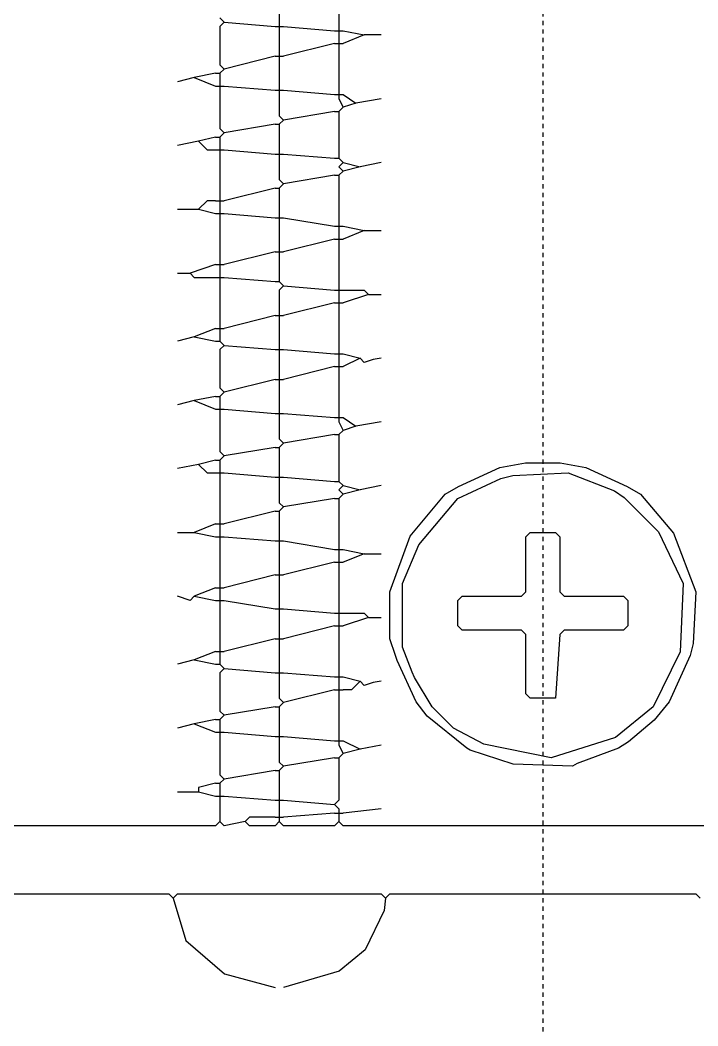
# Model space of a CAD drawing. Extents: x 49 to 882, y -9 to 1184.
# Drawn here: x 200.51 to 216.28, y 34.57 to 57.96 of the extents above; entities that cross this region are included whole.
import ezdxf

# ---------------------------------------------------------------- set-up
doc = ezdxf.new("R2010")
doc.units = 0
doc.linetypes.add('$AUXILIARY', pattern=[0.1, 0.05, -0.05])
doc.layers.add('Construction', color=7, linetype='CONTINUOUS')
doc.layers.add('Hrdware', color=7, linetype='CONTINUOUS')

msp = doc.modelspace()

# ---------------------------------------------------------------- linework, layer by layer
at = {"layer": 'Construction', "color": 1, "linetype": '$AUXILIARY'}
msp.add_line((212.667709, 1183.544208), (212.667709, -9.139258), dxfattribs=at)
at = {"layer": 'Hrdware', "linetype": 'CONTINUOUS'}
for p, q in [((206.53816, 58.304992, -1), (206.53816, 57.909537, -1)), ((207.92225, 58.304992, -1), (207.92225, 57.810673, -1)), ((205.15407, 58.008401, -1), (205.252933, 57.909537, -1)), ((205.252933, 57.909537, -1), (206.439296, 57.810673, -1)), ((206.439296, 57.810673, -1), (206.53816, 57.810673, -1)), ((206.53816, 57.909537, -1), (206.53816, 57.810673, -1)), ((206.53816, 57.810673, -1), (206.637024, 57.810673, -1)), ((206.53816, 57.810673, -1), (206.53816, 57.71181, -1)), ((206.637024, 57.810673, -1), (207.823387, 57.71181, -1)), ((207.92225, 57.810673, -1), (207.92225, 57.71181, -1)), ((206.53816, 57.71181, -1), (206.53816, 57.217492, -1)), ((207.823387, 57.71181, -1), (207.92225, 57.71181, -1)), ((207.92225, 57.71181, -1), (208.021114, 57.71181, -1)), ((207.92225, 57.71181, -1), (207.92225, 57.612946, -1)), ((207.92225, 57.612946, -1), (207.92225, 57.514083, -1)), ((208.021114, 57.71181, -1), (208.515432, 57.612946, -1)), ((208.515432, 57.612946, -1), (208.021114, 57.415219, -1)), ((208.910886, 57.612946, -1), (208.515432, 57.612946, -1)), ((207.823387, 57.415219, -1), (206.637024, 57.118628, -1)), ((207.823387, 57.415219, -1), (207.92225, 57.415219, -1)), ((207.92225, 57.514083, -1), (207.92225, 57.415219, -1)), ((207.92225, 57.415219, -1), (208.021114, 57.415219, -1)), ((207.92225, 57.415219, -1), (207.92225, 57.316355, -1)), ((207.92225, 57.316355, -1), (207.92225, 56.327719, -1)), ((206.439296, 57.118628, -1), (205.252933, 56.822037, -1)), ((206.439296, 57.118628, -1), (206.53816, 57.118628, -1)), ((206.53816, 57.217492, -1), (206.53816, 57.118628, -1)), ((206.53816, 57.118628, -1), (206.637024, 57.118628, -1)), ((206.53816, 57.118628, -1), (206.53816, 57.019764, -1)), ((206.53816, 57.019764, -1), (206.53816, 56.426583, -1)), ((204.560888, 56.62431, -1), (204.165434, 56.525446, -1)), ((205.055206, 56.723173, -1), (204.560888, 56.62431, -1)), ((204.560888, 56.62431, -1), (205.055206, 56.426583, -1)), ((205.055206, 56.723173, -1), (205.15407, 56.723173, -1)), ((205.252933, 56.822037, -1), (205.15407, 56.723173, -1)), ((205.15407, 56.723173, -1), (205.15407, 56.62431, -1)), ((205.15407, 56.62431, -1), (205.15407, 56.525446, -1)), ((205.055206, 56.426583, -1), (205.15407, 56.426583, -1)), ((205.15407, 56.525446, -1), (205.15407, 56.426583, -1)), ((205.15407, 56.426583, -1), (205.252933, 56.426583, -1)), ((205.15407, 56.426583, -1), (205.15407, 56.327719, -1)), ((205.252933, 56.426583, -1), (206.439296, 56.327719, -1)), ((206.53816, 56.426583, -1), (206.53816, 56.327719, -1)), ((206.439296, 56.327719, -1), (206.53816, 56.327719, -1)), ((206.53816, 56.327719, -1), (206.637024, 56.327719, -1)), ((206.53816, 56.327719, -1), (206.53816, 56.228855, -1)), ((206.637024, 56.327719, -1), (207.823387, 56.228855, -1)), ((207.823387, 56.228855, -1), (207.92225, 56.228855, -1)), ((207.92225, 56.327719, -1), (207.92225, 56.228855, -1)), ((207.92225, 56.228855, -1), (208.021114, 56.228855, -1)), ((207.92225, 56.228855, -1), (207.92225, 56.129992, -1)), ((207.92225, 56.129992, -1), (208.021114, 55.932264, -1)), ((208.021114, 56.228855, -1), (208.317705, 56.031128, -1)), ((208.910886, 56.129992, -1), (208.317705, 56.031128, -1)), ((208.021114, 55.932264, -1), (207.92225, 55.833401, -1)), ((208.317705, 56.031128, -1), (208.021114, 55.932264, -1)), ((207.823387, 55.833401, -1), (206.637024, 55.635673, -1)), ((207.823387, 55.833401, -1), (207.92225, 55.833401, -1)), ((207.92225, 55.833401, -1), (207.92225, 55.734537, -1)), ((207.92225, 55.734537, -1), (207.92225, 54.844764, -1)), ((206.439296, 55.53681, -1), (205.252933, 55.339083, -1)), ((206.439296, 55.53681, -1), (206.53816, 55.53681, -1)), ((206.637024, 55.635673, -1), (206.53816, 55.53681, -1)), ((206.53816, 55.53681, -1), (206.53816, 55.437946, -1)), ((206.53816, 55.437946, -1), (206.53816, 54.943628, -1)), ((205.055206, 55.240219, -1), (204.659752, 55.141355, -1)), ((205.055206, 55.240219, -1), (205.15407, 55.240219, -1)), ((205.252933, 55.339083, -1), (205.15407, 55.240219, -1)), ((205.15407, 55.240219, -1), (205.15407, 55.141355, -1)), ((204.659752, 55.141355, -1), (204.165434, 55.042492, -1)), ((205.15407, 55.141355, -1), (205.15407, 55.042492, -1)), ((205.15407, 55.042492, -1), (205.15407, 54.943628, -1)), ((205.055206, 54.943628, -1), (205.15407, 54.943628, -1)), ((205.15407, 54.943628, -1), (205.252933, 54.943628, -1)), ((205.15407, 54.943628, -1), (205.15407, 54.844764, -1)), ((205.15407, 54.844764, -1), (205.15407, 53.856128, -1)), ((205.252933, 54.943628, -1), (206.439296, 54.844764, -1)), ((206.439296, 54.844764, -1), (206.53816, 54.844764, -1)), ((206.53816, 54.943628, -1), (206.53816, 54.844764, -1)), ((206.53816, 54.844764, -1), (206.637024, 54.844764, -1)), ((206.53816, 54.844764, -1), (206.53816, 54.745901, -1)), ((206.637024, 54.844764, -1), (207.823387, 54.745901, -1)), ((207.823387, 54.745901, -1), (207.92225, 54.745901, -1)), ((207.92225, 54.844764, -1), (207.92225, 54.745901, -1)), ((207.92225, 54.745901, -1), (208.021114, 54.647037, -1)), ((208.021114, 54.647037, -1), (208.416568, 54.548173, -1)), ((208.416568, 54.548173, -1), (208.021114, 54.44931, -1)), ((208.910886, 54.647037, -1), (208.416568, 54.548173, -1)), ((207.823387, 54.350446, -1), (206.637024, 54.152719, -1)), ((207.823387, 54.350446, -1), (207.92225, 54.350446, -1)), ((208.021114, 54.44931, -1), (207.92225, 54.350446, -1)), ((207.92225, 54.350446, -1), (207.92225, 54.251583, -1)), ((206.439296, 54.053855, -1), (205.252933, 53.757264, -1)), ((206.439296, 54.053855, -1), (206.53816, 54.053855, -1)), ((206.637024, 54.152719, -1), (206.53816, 54.053855, -1)), ((206.53816, 54.053855, -1), (206.53816, 53.954992, -1)), ((207.92225, 54.251583, -1), (207.92225, 53.262946, -1)), ((205.15407, 53.856128, -1), (205.15407, 53.757264, -1)), ((206.53816, 53.954992, -1), (206.53816, 53.460673, -1)), ((204.165434, 53.559537, -1), (204.659752, 53.559537, -1)), ((204.659752, 53.559537, -1), (205.055206, 53.460673, -1)), ((205.055206, 53.757264, -1), (205.15407, 53.757264, -1)), ((205.15407, 53.757264, -1), (205.252933, 53.757264, -1)), ((205.15407, 53.757264, -1), (205.15407, 53.658401, -1)), ((205.15407, 53.658401, -1), (205.15407, 53.559537, -1)), ((205.15407, 53.559537, -1), (205.15407, 53.460673, -1)), ((205.055206, 53.460673, -1), (205.15407, 53.460673, -1)), ((205.15407, 53.460673, -1), (205.252933, 53.460673, -1)), ((205.15407, 53.460673, -1), (205.15407, 53.36181, -1)), ((205.15407, 53.36181, -1), (205.15407, 52.373173, -1)), ((205.252933, 53.460673, -1), (206.439296, 53.36181, -1)), ((206.439296, 53.36181, -1), (206.53816, 53.36181, -1)), ((206.53816, 53.460673, -1), (206.53816, 53.36181, -1)), ((206.53816, 53.36181, -1), (206.637024, 53.36181, -1)), ((206.53816, 53.36181, -1), (206.53816, 53.262946, -1)), ((206.637024, 53.36181, -1), (207.823387, 53.164083, -1)), ((206.53816, 53.262946, -1), (206.53816, 52.669764, -1)), ((207.823387, 53.164083, -1), (207.92225, 53.164083, -1)), ((207.92225, 53.262946, -1), (207.92225, 53.164083, -1)), ((207.92225, 53.164083, -1), (208.021114, 53.164083, -1)), ((207.92225, 53.164083, -1), (207.92225, 53.065219, -1)), ((208.021114, 53.164083, -1), (208.515432, 53.065219, -1)), ((207.823387, 52.867492, -1), (206.637024, 52.570901, -1)), ((207.823387, 52.867492, -1), (207.92225, 52.867492, -1)), ((207.92225, 53.065219, -1), (207.92225, 52.966355, -1)), ((207.92225, 52.966355, -1), (207.92225, 52.867492, -1)), ((207.92225, 52.867492, -1), (208.021114, 52.867492, -1)), ((207.92225, 52.867492, -1), (207.92225, 52.768628, -1)), ((208.515432, 53.065219, -1), (208.021114, 52.867492, -1)), ((208.515432, 53.065219, -1), (208.910886, 53.065219, -1)), ((206.53816, 52.669764, -1), (206.53816, 52.570901, -1)), ((207.92225, 52.768628, -1), (207.92225, 51.779992, -1)), ((206.439296, 52.570901, -1), (205.252933, 52.27431, -1)), ((206.439296, 52.570901, -1), (206.53816, 52.570901, -1)), ((206.53816, 52.570901, -1), (206.637024, 52.570901, -1)), ((206.53816, 52.570901, -1), (206.53816, 52.472037, -1)), ((206.53816, 52.472037, -1), (206.53816, 51.977719, -1)), ((205.055206, 52.27431, -1), (204.462025, 52.076583, -1)), ((205.055206, 52.27431, -1), (205.15407, 52.27431, -1)), ((205.15407, 52.373173, -1), (205.15407, 52.27431, -1)), ((205.15407, 52.27431, -1), (205.252933, 52.27431, -1)), ((205.15407, 52.27431, -1), (205.15407, 52.175446, -1)), ((205.15407, 52.175446, -1), (205.15407, 52.076583, -1)), ((204.165434, 52.076583, -1), (204.462025, 52.076583, -1)), ((205.055206, 51.977719, -1), (205.15407, 51.977719, -1)), ((205.15407, 52.076583, -1), (205.15407, 51.977719, -1)), ((205.15407, 51.977719, -1), (205.252933, 51.977719, -1)), ((205.15407, 51.977719, -1), (205.15407, 51.878855, -1)), ((205.252933, 51.977719, -1), (206.439296, 51.878855, -1)), ((206.53816, 51.977719, -1), (206.53816, 51.878855, -1)), ((205.15407, 51.878855, -1), (205.15407, 50.890219, -1)), ((206.439296, 51.878855, -1), (206.53816, 51.878855, -1)), ((206.53816, 51.878855, -1), (206.637024, 51.779992, -1)), ((206.637024, 51.779992, -1), (207.823387, 51.681128, -1)), ((207.92225, 51.779992, -1), (207.92225, 51.681128, -1)), ((207.823387, 51.681128, -1), (207.92225, 51.681128, -1)), ((207.92225, 51.681128, -1), (208.021114, 51.681128, -1)), ((207.92225, 51.681128, -1), (207.92225, 51.582264, -1)), ((207.92225, 51.582264, -1), (207.92225, 51.483401, -1)), ((207.92225, 51.483401, -1), (207.92225, 51.384537, -1)), ((208.614295, 51.582264, -1), (208.021114, 51.384537, -1)), ((208.614295, 51.582264, -1), (208.910886, 51.582264, -1)), ((207.823387, 51.384537, -1), (206.637024, 51.087946, -1)), ((207.823387, 51.384537, -1), (207.92225, 51.384537, -1)), ((207.92225, 51.384537, -1), (208.021114, 51.384537, -1)), ((207.92225, 51.384537, -1), (207.92225, 51.285673, -1)), ((207.92225, 51.285673, -1), (207.92225, 50.297037, -1)), ((206.439296, 51.087946, -1), (205.252933, 50.791355, -1)), ((206.439296, 51.087946, -1), (206.53816, 51.087946, -1)), ((206.53816, 51.18681, -1), (206.53816, 51.087946, -1)), ((206.53816, 51.087946, -1), (206.637024, 51.087946, -1)), ((206.53816, 51.087946, -1), (206.53816, 50.989083, -1)), ((206.53816, 50.989083, -1), (206.53816, 50.395901, -1)), ((205.055206, 50.791355, -1), (204.560888, 50.593628, -1)), ((205.055206, 50.791355, -1), (205.15407, 50.791355, -1)), ((205.15407, 50.890219, -1), (205.15407, 50.791355, -1)), ((205.15407, 50.791355, -1), (205.252933, 50.791355, -1)), ((205.15407, 50.791355, -1), (205.15407, 50.692492, -1)), ((204.560888, 50.593628, -1), (204.165434, 50.494764, -1)), ((204.560888, 50.593628, -1), (205.055206, 50.494764, -1)), ((205.15407, 50.692492, -1), (205.15407, 50.593628, -1)), ((205.15407, 50.593628, -1), (205.15407, 50.494764, -1)), ((205.055206, 50.494764, -1), (205.15407, 50.494764, -1)), ((205.15407, 50.494764, -1), (205.252933, 50.395901, -1)), ((205.252933, 50.395901, -1), (206.439296, 50.297037, -1)), ((206.439296, 50.297037, -1), (206.53816, 50.297037, -1)), ((206.53816, 50.395901, -1), (206.53816, 50.297037, -1)), ((206.53816, 50.297037, -1), (206.637024, 50.297037, -1)), ((206.53816, 50.297037, -1), (206.53816, 50.198173, -1)), ((206.637024, 50.297037, -1), (207.823387, 50.198173, -1)), ((207.92225, 50.297037, -1), (207.92225, 50.198173, -1)), ((206.53816, 50.198173, -1), (206.53816, 49.703855, -1)), ((207.823387, 50.198173, -1), (207.92225, 50.198173, -1)), ((207.92225, 50.198173, -1), (208.021114, 50.198173, -1)), ((207.92225, 50.198173, -1), (207.92225, 50.09931, -1)), ((207.92225, 50.09931, -1), (207.92225, 50.000446, -1)), ((208.021114, 50.198173, -1), (208.416568, 50.09931, -1)), ((208.416568, 50.09931, -1), (208.021114, 49.901583, -1)), ((207.823387, 49.901583, -1), (206.637024, 49.604992, -1)), ((207.823387, 49.901583, -1), (207.92225, 49.901583, -1)), ((207.92225, 50.000446, -1), (207.92225, 49.901583, -1)), ((207.92225, 49.901583, -1), (208.021114, 49.901583, -1)), ((207.92225, 49.901583, -1), (207.92225, 49.802719, -1)), ((206.439296, 49.604992, -1), (205.252933, 49.308401, -1)), ((206.439296, 49.604992, -1), (206.53816, 49.604992, -1)), ((206.53816, 49.703855, -1), (206.53816, 49.604992, -1)), ((206.53816, 49.604992, -1), (206.637024, 49.604992, -1)), ((206.53816, 49.604992, -1), (206.53816, 49.506128, -1)), ((207.92225, 49.802719, -1), (207.92225, 48.814083, -1)), ((206.53816, 49.506128, -1), (206.53816, 48.912946, -1)), ((205.055206, 49.209537, -1), (204.560888, 49.110673, -1)), ((205.055206, 49.209537, -1), (205.15407, 49.209537, -1)), ((205.252933, 49.308401, -1), (205.15407, 49.209537, -1)), ((205.15407, 49.209537, -1), (205.15407, 49.110673, -1)), ((204.560888, 49.110673, -1), (204.165434, 49.01181, -1)), ((204.560888, 49.110673, -1), (205.055206, 48.912946, -1)), ((205.055206, 48.912946, -1), (205.15407, 48.912946, -1)), ((205.15407, 49.110673, -1), (205.15407, 49.01181, -1)), ((205.15407, 49.01181, -1), (205.15407, 48.912946, -1)), ((205.15407, 48.912946, -1), (205.252933, 48.912946, -1)), ((205.15407, 48.912946, -1), (205.15407, 48.814083, -1)), ((205.252933, 48.912946, -1), (206.439296, 48.814083, -1)), ((206.53816, 48.912946, -1), (206.53816, 48.814083, -1)), ((206.439296, 48.814083, -1), (206.53816, 48.814083, -1)), ((206.53816, 48.814083, -1), (206.637024, 48.814083, -1)), ((206.53816, 48.814083, -1), (206.53816, 48.715219, -1)), ((206.637024, 48.814083, -1), (207.823387, 48.715219, -1)), ((207.823387, 48.715219, -1), (207.92225, 48.715219, -1)), ((207.92225, 48.814083, -1), (207.92225, 48.715219, -1)), ((207.92225, 48.715219, -1), (208.021114, 48.715219, -1)), ((207.92225, 48.715219, -1), (207.92225, 48.616355, -1)), ((208.021114, 48.715219, -1), (208.317705, 48.517492, -1)), ((207.92225, 48.616355, -1), (208.021114, 48.418628, -1)), ((208.021114, 48.418628, -1), (207.92225, 48.319764, -1)), ((208.317705, 48.517492, -1), (208.021114, 48.418628, -1)), ((208.910886, 48.616355, -1), (208.317705, 48.517492, -1)), ((207.823387, 48.319764, -1), (206.637024, 48.122037, -1)), ((207.823387, 48.319764, -1), (207.92225, 48.319764, -1)), ((207.92225, 48.319764, -1), (207.92225, 48.220901, -1)), ((207.92225, 48.220901, -1), (207.92225, 47.331128, -1)), ((206.439296, 48.023173, -1), (205.252933, 47.825446, -1)), ((206.439296, 48.023173, -1), (206.53816, 48.023173, -1)), ((206.637024, 48.122037, -1), (206.53816, 48.023173, -1)), ((206.53816, 48.023173, -1), (206.53816, 47.92431, -1)), ((205.055206, 47.726583, -1), (204.659752, 47.627719, -1)), ((205.055206, 47.726583, -1), (205.15407, 47.726583, -1)), ((205.252933, 47.825446, -1), (205.15407, 47.726583, -1)), ((205.15407, 47.726583, -1), (205.15407, 47.627719, -1)), ((206.53816, 47.92431, -1), (206.53816, 47.429992, -1)), ((204.659752, 47.627719, -1), (204.165434, 47.528855, -1)), ((205.15407, 47.627719, -1), (205.15407, 47.528855, -1)), ((205.15407, 47.528855, -1), (205.15407, 47.429992, -1)), ((205.055206, 47.429992, -1), (205.15407, 47.429992, -1)), ((205.15407, 47.429992, -1), (205.252933, 47.429992, -1)), ((205.15407, 47.429992, -1), (205.15407, 47.331128, -1)), ((205.15407, 47.331128, -1), (205.15407, 46.342492, -1)), ((205.252933, 47.429992, -1), (206.439296, 47.331128, -1)), ((206.439296, 47.331128, -1), (206.53816, 47.331128, -1)), ((206.53816, 47.429992, -1), (206.53816, 47.331128, -1)), ((206.53816, 47.331128, -1), (206.637024, 47.331128, -1)), ((206.53816, 47.331128, -1), (206.53816, 47.232264, -1)), ((206.637024, 47.331128, -1), (207.823387, 47.232264, -1)), ((207.92225, 47.331128, -1), (207.92225, 47.232264, -1)), ((207.823387, 47.232264, -1), (207.92225, 47.232264, -1)), ((207.92225, 47.232264, -1), (208.021114, 47.133401, -1)), ((208.021114, 47.133401, -1), (208.416568, 47.034537, -1)), ((208.416568, 47.034537, -1), (208.021114, 46.935673, -1)), ((208.910886, 47.133401, -1), (208.416568, 47.034537, -1)), ((207.823387, 46.83681, -1), (206.637024, 46.639083, -1)), ((207.823387, 46.83681, -1), (207.92225, 46.83681, -1)), ((208.021114, 46.935673, -1), (207.92225, 46.83681, -1)), ((207.92225, 46.83681, -1), (207.92225, 46.737946, -1)), ((206.637024, 46.639083, -1), (206.53816, 46.540219, -1)), ((207.92225, 46.737946, -1), (207.92225, 45.74931, -1)), ((205.15407, 46.342492, -1), (205.15407, 46.243628, -1)), ((206.439296, 46.540219, -1), (205.252933, 46.243628, -1)), ((206.439296, 46.540219, -1), (206.53816, 46.540219, -1)), ((206.53816, 46.540219, -1), (206.53816, 46.441355, -1)), ((206.53816, 46.441355, -1), (206.53816, 45.947037, -1)), ((205.055206, 46.243628, -1), (204.560888, 46.045901, -1)), ((205.055206, 46.243628, -1), (205.15407, 46.243628, -1)), ((205.15407, 46.243628, -1), (205.252933, 46.243628, -1)), ((205.15407, 46.243628, -1), (205.15407, 46.144764, -1)), ((205.15407, 46.144764, -1), (205.15407, 46.045901, -1)), ((204.165434, 46.045901, -1), (204.560888, 46.045901, -1)), ((204.560888, 46.045901, -1), (205.055206, 45.947037, -1)), ((205.055206, 45.947037, -1), (205.15407, 45.947037, -1)), ((205.15407, 46.045901, -1), (205.15407, 45.947037, -1)), ((205.15407, 45.947037, -1), (205.252933, 45.947037, -1)), ((205.15407, 45.947037, -1), (205.15407, 45.848173, -1)), ((205.15407, 45.848173, -1), (205.15407, 44.859537, -1)), ((205.252933, 45.947037, -1), (206.439296, 45.848173, -1)), ((206.439296, 45.848173, -1), (206.53816, 45.848173, -1)), ((206.53816, 45.947037, -1), (206.53816, 45.848173, -1)), ((206.53816, 45.848173, -1), (206.637024, 45.848173, -1)), ((206.53816, 45.848173, -1), (206.53816, 45.74931, -1)), ((206.637024, 45.848173, -1), (207.823387, 45.650446, -1)), ((206.53816, 45.74931, -1), (206.53816, 45.156128, -1)), ((207.823387, 45.650446, -1), (207.92225, 45.650446, -1)), ((207.92225, 45.74931, -1), (207.92225, 45.650446, -1)), ((207.92225, 45.650446, -1), (208.021114, 45.650446, -1)), ((207.92225, 45.650446, -1), (207.92225, 45.551583, -1)), ((208.021114, 45.650446, -1), (208.515432, 45.551583, -1)), ((207.92225, 45.551583, -1), (207.92225, 45.452719, -1)), ((207.92225, 45.452719, -1), (207.92225, 45.353855, -1)), ((208.515432, 45.551583, -1), (208.021114, 45.353855, -1)), ((208.515432, 45.551583, -1), (208.910886, 45.551583, -1)), ((206.53816, 45.156128, -1), (206.53816, 45.057264, -1)), ((207.823387, 45.353855, -1), (206.637024, 45.057264, -1)), ((207.823387, 45.353855, -1), (207.92225, 45.353855, -1)), ((207.92225, 45.353855, -1), (208.021114, 45.353855, -1)), ((207.92225, 45.353855, -1), (207.92225, 45.254992, -1)), ((207.92225, 45.254992, -1), (207.92225, 44.266355, -1)), ((206.439296, 45.057264, -1), (205.252933, 44.760673, -1)), ((206.439296, 45.057264, -1), (206.53816, 45.057264, -1)), ((206.53816, 45.057264, -1), (206.637024, 45.057264, -1)), ((206.53816, 45.057264, -1), (206.53816, 44.958401, -1)), ((206.53816, 44.958401, -1), (206.53816, 44.365219, -1)), ((205.055206, 44.760673, -1), (204.560888, 44.562946, -1)), ((205.055206, 44.760673, -1), (205.15407, 44.760673, -1)), ((205.15407, 44.859537, -1), (205.15407, 44.760673, -1)), ((205.15407, 44.760673, -1), (205.252933, 44.760673, -1)), ((205.15407, 44.760673, -1), (205.15407, 44.66181, -1)), ((204.560888, 44.562946, -1), (205.055206, 44.464083, -1)), ((205.055206, 44.464083, -1), (205.15407, 44.464083, -1)), ((205.15407, 44.66181, -1), (205.15407, 44.562946, -1)), ((205.15407, 44.562946, -1), (205.15407, 44.464083, -1)), ((205.15407, 44.464083, -1), (205.252933, 44.464083, -1)), ((205.15407, 44.464083, -1), (205.15407, 44.365219, -1)), ((205.252933, 44.464083, -1), (206.439296, 44.266355, -1)), ((205.15407, 44.365219, -1), (205.15407, 43.376583, -1)), ((206.439296, 44.266355, -1), (206.53816, 44.266355, -1)), ((206.53816, 44.365219, -1), (206.53816, 44.266355, -1)), ((206.53816, 44.266355, -1), (206.637024, 44.266355, -1)), ((206.53816, 44.266355, -1), (206.53816, 44.167492, -1)), ((206.637024, 44.266355, -1), (207.823387, 44.167492, -1)), ((207.92225, 44.266355, -1), (207.92225, 44.167492, -1)), ((206.53816, 44.167492, -1), (206.53816, 43.673173, -1)), ((207.823387, 44.167492, -1), (207.92225, 44.167492, -1)), ((207.92225, 44.167492, -1), (208.021114, 44.167492, -1)), ((207.92225, 44.167492, -1), (207.92225, 44.068628, -1)), ((207.92225, 44.068628, -1), (207.92225, 43.969764, -1)), ((207.92225, 43.969764, -1), (207.92225, 43.870901, -1)), ((208.614295, 44.068628, -1), (208.021114, 43.870901, -1)), ((208.614295, 44.068628, -1), (208.910886, 44.068628, -1)), ((207.823387, 43.870901, -1), (206.637024, 43.57431, -1)), ((207.823387, 43.870901, -1), (207.92225, 43.870901, -1)), ((207.92225, 43.870901, -1), (208.021114, 43.870901, -1)), ((207.92225, 43.870901, -1), (207.92225, 43.772037, -1)), ((207.92225, 43.772037, -1), (207.92225, 42.783401, -1)), ((206.439296, 43.57431, -1), (205.252933, 43.277719, -1)), ((206.439296, 43.57431, -1), (206.53816, 43.57431, -1)), ((206.53816, 43.673173, -1), (206.53816, 43.57431, -1)), ((206.53816, 43.57431, -1), (206.637024, 43.57431, -1)), ((206.53816, 43.57431, -1), (206.53816, 43.475446, -1)), ((205.055206, 43.277719, -1), (204.560888, 43.079992, -1)), ((205.055206, 43.277719, -1), (205.15407, 43.277719, -1)), ((205.15407, 43.376583, -1), (205.15407, 43.277719, -1)), ((205.15407, 43.277719, -1), (205.252933, 43.277719, -1)), ((205.15407, 43.277719, -1), (205.15407, 43.178855, -1)), ((206.53816, 43.475446, -1), (206.53816, 42.882264, -1)), ((204.560888, 43.079992, -1), (204.165434, 42.981128, -1)), ((204.560888, 43.079992, -1), (205.055206, 42.981128, -1)), ((205.15407, 43.178855, -1), (205.15407, 43.079992, -1)), ((205.15407, 43.079992, -1), (205.15407, 42.981128, -1)), ((205.055206, 42.981128, -1), (205.15407, 42.981128, -1)), ((205.15407, 42.981128, -1), (205.252933, 42.882264, -1)), ((205.252933, 42.882264, -1), (206.439296, 42.783401, -1)), ((206.53816, 42.882264, -1), (206.53816, 42.783401, -1)), ((206.439296, 42.783401, -1), (206.53816, 42.783401, -1)), ((206.53816, 42.783401, -1), (206.637024, 42.783401, -1)), ((206.53816, 42.783401, -1), (206.53816, 42.684537, -1)), ((206.637024, 42.783401, -1), (207.823387, 42.684537, -1)), ((207.823387, 42.684537, -1), (207.92225, 42.684537, -1)), ((207.92225, 42.783401, -1), (207.92225, 42.684537, -1)), ((207.92225, 42.684537, -1), (208.021114, 42.684537, -1)), ((207.92225, 42.684537, -1), (207.92225, 42.585673, -1)), ((207.92225, 42.585673, -1), (207.92225, 42.48681, -1)), ((208.021114, 42.684537, -1), (208.416568, 42.585673, -1)), ((207.823387, 42.387946, -1), (206.637024, 42.091355, -1)), ((207.823387, 42.387946, -1), (207.92225, 42.387946, -1)), ((207.92225, 42.48681, -1), (207.92225, 42.387946, -1)), ((207.92225, 42.387946, -1), (208.021114, 42.387946, -1)), ((207.92225, 42.387946, -1), (207.92225, 42.289083, -1)), ((207.92225, 42.289083, -1), (207.92225, 41.300446, -1)), ((206.439296, 41.992492, -1), (205.252933, 41.794764, -1)), ((206.439296, 41.992492, -1), (206.53816, 41.992492, -1)), ((206.637024, 42.091355, -1), (206.53816, 41.992492, -1)), ((206.53816, 41.992492, -1), (206.53816, 41.893628, -1)), ((206.53816, 41.893628, -1), (206.53816, 41.39931, -1)), ((205.055206, 41.695901, -1), (204.560888, 41.597037, -1)), ((205.055206, 41.695901, -1), (205.15407, 41.695901, -1)), ((205.252933, 41.794764, -1), (205.15407, 41.695901, -1)), ((205.15407, 41.695901, -1), (205.15407, 41.597037, -1)), ((204.560888, 41.597037, -1), (204.165434, 41.498173, -1)), ((204.560888, 41.597037, -1), (205.055206, 41.39931, -1)), ((205.055206, 41.39931, -1), (205.15407, 41.39931, -1)), ((205.15407, 41.597037, -1), (205.15407, 41.498173, -1)), ((205.15407, 41.498173, -1), (205.15407, 41.39931, -1)), ((205.15407, 41.39931, -1), (205.252933, 41.39931, -1)), ((205.15407, 41.39931, -1), (205.15407, 41.300446, -1)), ((205.252933, 41.39931, -1), (206.439296, 41.300446, -1)), ((206.53816, 41.39931, -1), (206.53816, 41.300446, -1)), ((206.439296, 41.300446, -1), (206.53816, 41.300446, -1)), ((206.53816, 41.300446, -1), (206.637024, 41.300446, -1)), ((206.53816, 41.300446, -1), (206.53816, 41.201583, -1)), ((206.637024, 41.300446, -1), (207.823387, 41.201583, -1)), ((207.823387, 41.201583, -1), (207.92225, 41.201583, -1)), ((207.92225, 41.300446, -1), (207.92225, 41.201583, -1)), ((207.92225, 41.201583, -1), (208.021114, 41.201583, -1)), ((207.92225, 41.201583, -1), (207.92225, 41.102719, -1)), ((208.021114, 41.201583, -1), (208.416568, 41.003855, -1)), ((207.92225, 41.102719, -1), (208.021114, 40.904992, -1)), ((208.416568, 41.003855, -1), (208.021114, 40.904992, -1)), ((208.910886, 41.102719, -1), (208.416568, 41.003855, -1)), ((207.823387, 40.806128, -1), (206.637024, 40.608401, -1)), ((207.823387, 40.806128, -1), (207.92225, 40.806128, -1)), ((208.021114, 40.904992, -1), (207.92225, 40.806128, -1)), ((207.92225, 40.806128, -1), (207.92225, 40.707264, -1)), ((206.439296, 40.509537, -1), (205.252933, 40.31181, -1)), ((206.439296, 40.509537, -1), (206.53816, 40.509537, -1)), ((206.637024, 40.608401, -1), (206.53816, 40.509537, -1)), ((206.53816, 40.509537, -1), (206.53816, 40.410673, -1)), ((205.252933, 40.31181, -1), (205.15407, 40.212946, -1)), ((206.53816, 40.410673, -1), (206.53816, 39.916355, -1)), ((204.165434, 40.015219, -1), (204.560888, 40.015219, -1)), ((204.560888, 40.015219, -1), (204.659752, 40.015219, -1)), ((205.055206, 40.212946, -1), (204.659752, 40.114083, -1)), ((204.659752, 40.114083, -1), (204.659752, 40.015219, -1)), ((204.659752, 40.015219, -1), (205.055206, 39.916355, -1)), ((205.055206, 40.212946, -1), (205.15407, 40.212946, -1)), ((205.15407, 40.212946, -1), (205.15407, 40.114083, -1)), ((205.15407, 40.114083, -1), (205.15407, 40.015219, -1)), ((205.15407, 40.015219, -1), (205.15407, 39.916355, -1)), ((205.055206, 39.916355, -1), (205.15407, 39.916355, -1)), ((205.15407, 39.916355, -1), (205.252933, 39.916355, -1)), ((205.15407, 39.916355, -1), (205.15407, 39.817492, -1)), ((205.15407, 39.817492, -1), (205.15407, 39.323173, -1)), ((205.252933, 39.916355, -1), (206.439296, 39.817492, -1)), ((206.439296, 39.817492, -1), (206.53816, 39.817492, -1)), ((206.53816, 39.916355, -1), (206.53816, 39.817492, -1)), ((206.53816, 39.817492, -1), (206.637024, 39.817492, -1)), ((206.53816, 39.817492, -1), (206.53816, 39.718628, -1)), ((206.637024, 39.817492, -1), (207.823387, 39.718628, -1)), ((206.53816, 39.718628, -1), (206.53816, 39.520901, -1)), ((207.823387, 39.718628, -1), (207.92225, 39.619764, -1)), ((207.92225, 39.619764, -1), (207.92225, 39.520901, -1)), ((208.910886, 39.619764, -1), (208.021114, 39.520901, -1)), ((206.439296, 39.422037, -1), (206.53816, 39.422037, -1)), ((206.53816, 39.520901, -1), (206.53816, 39.422037, -1)), ((206.53816, 39.422037, -1), (206.637024, 39.422037, -1)), ((206.53816, 39.422037, -1), (206.53816, 39.323173, -1)), ((207.823387, 39.520901, -1), (206.637024, 39.422037, -1)), ((207.823387, 39.520901, -1), (207.92225, 39.520901, -1)), ((207.92225, 39.520901, -1), (208.021114, 39.520901, -1)), ((207.92225, 39.520901, -1), (207.92225, 39.422037, -1)), ((207.92225, 39.422037, -1), (207.92225, 39.323173, -1))]:
    msp.add_line(p, q, dxfattribs=at)
for points in [[(205.252933, 57.909537, -1), (205.15407, 57.810673, -1), (205.15407, 56.920901, -1), (205.252933, 56.822037, -1)], [(205.15407, 56.327719, -1), (205.15407, 55.437946, -1), (205.252933, 55.339083, -1)], [(206.53816, 56.228855, -1), (206.53816, 55.734537, -1), (206.637024, 55.635673, -1)], [(204.659752, 55.141355, -1), (204.857479, 54.943628, -1), (205.055206, 54.943628, -1)], [(206.53816, 54.745901, -1), (206.53816, 54.251583, -1), (206.637024, 54.152719, -1)], [(208.021114, 54.647037, -1), (207.92225, 54.548173, -1), (208.021114, 54.44931, -1)], [(205.055206, 53.757264, -1), (204.857479, 53.757264, -1), (204.659752, 53.559537, -1)], [(204.462025, 52.076583, -1), (204.560888, 51.977719, -1), (205.055206, 51.977719, -1)], [(206.637024, 51.779992, -1), (206.53816, 51.681128, -1), (206.53816, 51.18681, -1)], [(208.021114, 51.681128, -1), (208.515432, 51.681128, -1), (208.614295, 51.582264, -1)], [(205.252933, 50.395901, -1), (205.15407, 50.297037, -1), (205.15407, 49.407264, -1), (205.252933, 49.308401, -1)], [(208.910886, 50.09931, -1), (208.723045, 50.069651, -1), (208.515432, 50.000446, -1), (208.416568, 50.09931, -1)], [(205.15407, 48.814083, -1), (205.15407, 47.92431, -1), (205.252933, 47.825446, -1)], [(206.53816, 48.715219, -1), (206.53816, 48.220901, -1), (206.637024, 48.122037, -1)], [(204.659752, 47.627719, -1), (204.857479, 47.429992, -1), (205.055206, 47.429992, -1)], [(213.359748, 40.608401, -1), (211.978722, 40.654372, -1), (210.977135, 40.984083, -1), (210.903383, 41.026693, -1), (209.974658, 41.776969, -1), (209.725522, 42.109151, -1), (209.276681, 43.070105, -1), (209.242376, 43.187555, -1), (209.108613, 43.57431, -1), (209.108613, 44.66181, -1), (209.583158, 45.956923, -1), (210.39384, 46.935673, -1), (210.705656, 47.110563, -1), (211.66918, 47.558514, -1), (212.265525, 47.667759, -1), (213.06988, 47.667759, -1), (213.666225, 47.558514, -1), (214.629749, 47.110563, -1), (214.941565, 46.935673, -1), (215.708746, 46.028105, -1), (216.226792, 44.66181, -1), (216.162827, 43.466746, -1), (216.093029, 43.187555, -1), (215.609487, 42.110634, -1), (215.262279, 41.676622, -1), (214.660199, 41.178745, -1), (214.432022, 41.026693, -1), (213.467311, 40.672366, -1), (213.359748, 40.608401, -1)], [(212.86543, 40.806128, -1), (211.293499, 41.122492, -1), (210.591567, 41.498173, -1), (210.097249, 41.992492, -1), (209.682022, 42.674651, -1), (209.63259, 42.793287, -1), (209.405204, 43.376583, -1), (209.405204, 44.859537, -1), (209.780886, 45.759196, -1), (210.690431, 46.83681, -1), (211.687767, 47.296229, -1), (211.966957, 47.366027, -1), (213.260884, 47.429992, -1), (214.333159, 47.0117, -1), (214.561336, 46.859647, -1), (215.359857, 46.061126, -1), (215.930201, 44.859537, -1), (215.860996, 43.267833, -1), (215.238156, 41.992492, -1), (214.35827, 41.280673, -1), (212.86543, 40.806128, -1)], [(206.53816, 47.232264, -1), (206.53816, 46.737946, -1), (206.637024, 46.639083, -1)], [(208.021114, 47.133401, -1), (207.92225, 47.034537, -1), (208.021114, 46.935673, -1)], [(212.964293, 42.190219, -1), (212.371112, 42.190219, -1), (212.272248, 42.289083, -1), (212.272248, 43.673173, -1), (212.173385, 43.772037, -1), (210.789294, 43.772037, -1), (210.690431, 43.870901, -1), (210.690431, 44.464083, -1), (210.789294, 44.562946, -1), (212.173385, 44.562946, -1), (212.272248, 44.66181, -1), (212.272248, 45.947037, -1), (212.371112, 46.045901, -1), (212.964293, 46.045901, -1), (213.063157, 45.947037, -1), (213.063157, 44.66181, -1), (213.16202, 44.562946, -1), (214.546111, 44.562946, -1), (214.644974, 44.464083, -1), (214.644974, 43.870901, -1), (214.546111, 43.772037, -1), (213.16202, 43.772037, -1), (213.063157, 43.673173, -1), (212.964293, 42.190219, -1)], [(204.560888, 44.562946, -1), (204.462025, 44.464083, -1), (204.165434, 44.562946, -1)], [(208.021114, 44.167492, -1), (208.515432, 44.167492, -1), (208.614295, 44.068628, -1)], [(205.252933, 42.882264, -1), (205.15407, 42.783401, -1), (205.15407, 41.893628, -1), (205.252933, 41.794764, -1)], [(206.53816, 42.684537, -1), (206.53816, 42.190219, -1), (206.637024, 42.091355, -1)], [(208.416568, 42.585673, -1), (208.218841, 42.387946, -1), (208.021114, 42.387946, -1)], [(208.910886, 42.585673, -1), (208.723045, 42.556014, -1), (208.515432, 42.48681, -1), (208.416568, 42.585673, -1)], [(205.15407, 41.300446, -1), (205.15407, 40.410673, -1), (205.252933, 40.31181, -1)], [(206.53816, 41.201583, -1), (206.53816, 40.707264, -1), (206.637024, 40.608401, -1)], [(207.92225, 40.707264, -1), (207.92225, 39.817492, -1), (207.823387, 39.718628, -1)], [(205.15407, 39.323173, -1), (205.055206, 39.22431, -1), (189.632486, 39.22431, -1), (189.533622, 39.323173, -1)], [(205.747251, 39.323173, -1), (205.252933, 39.22431, -1), (205.15407, 39.323173, -1)], [(206.439296, 39.422037, -1), (205.846115, 39.422037, -1), (205.747251, 39.323173, -1)], [(206.53816, 39.323173, -1), (206.439296, 39.22431, -1), (205.846115, 39.22431, -1), (205.747251, 39.323173, -1)], [(207.92225, 39.323173, -1), (207.823387, 39.22431, -1), (206.637024, 39.22431, -1), (206.53816, 39.323173, -1)], [(217.413155, 39.323173, -1), (217.314291, 39.22431, -1), (208.021114, 39.22431, -1), (207.92225, 39.323173, -1)], [(190.621122, 37.543628, -1), (190.719986, 37.642492, -1), (203.967707, 37.642492, -1), (204.06657, 37.543628, -1)], [(204.06657, 37.543628, -1), (204.165434, 37.642492, -1), (208.910886, 37.642492, -1), (209.00975, 37.543628, -1)], [(204.06657, 37.543628, -1), (204.363161, 36.554992, -1), (205.26282, 35.783855, -1), (206.439296, 35.467492, -1)], [(209.00975, 37.543628, -1), (208.974851, 37.255737, -1), (208.538269, 36.342039, -1), (207.932137, 35.843173, -1), (206.637024, 35.467492, -1)], [(209.00975, 37.543628, -1), (209.108613, 37.642492, -1), (216.226792, 37.642492, -1), (216.325655, 37.543628, -1)]]:
    msp.add_polyline3d(points, dxfattribs=at)

doc.saveas('drawing.dxf')
